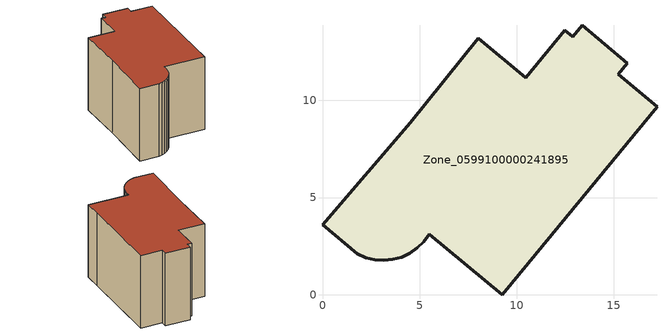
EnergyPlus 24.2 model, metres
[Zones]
Zone_0599100000241895
 floor ground (C_G): 10.59,1.62 9.24,0 5.49,3.11 5.21,2.73 4.88,2.4 4.49,2.13 4.07,1.94 3.62,1.81 3.15,1.76 2.68,1.8 2.23,1.91 1.8,2.1 0,3.6 4.51,8.84 8.01,13.19 10.46,11.17 12.47,13.62 12.88,13.27 13.37,13.86 15.69,11.91 15.21,11.33 17.21,9.68 z0
 wall outside (C_F): 15.21,11.33 15.69,11.91 13.37,13.86 12.88,13.27 12.47,13.62 10.46,11.17 8.01,13.19 4.51,8.84 0,3.6 1.8,2.1 2.23,1.91 2.68,1.8 3.15,1.76 3.62,1.81 4.07,1.94 4.49,2.13 4.88,2.4 5.21,2.73 5.49,3.11 9.24,0 10.59,1.62 17.21,9.68 15.21,11.33 z0:8.99
 roof outside (C_R): 10.59,1.62 17.21,9.68 15.21,11.33 15.69,11.91 13.37,13.86 12.88,13.27 12.47,13.62 10.46,11.17 8.01,13.19 4.51,8.84 0,3.6 1.8,2.1 2.23,1.91 2.68,1.8 3.15,1.76 3.62,1.81 4.07,1.94 4.49,2.13 4.88,2.4 5.21,2.73 5.49,3.11 9.24,0 z8.99
[BUILDING]
Pand.0599100000241895: North Axis=0; Terrain=City; Loads Convergence Tolerance Value=0.04; Temperature Convergence Tolerance Value=0.4; Solar Distribution=FullExterior; Maximum Number of Warmup Days=25; Minimum Number of Warmup Days=1
[Site:Location]
Rotterdam.The.Hague.AP_ZH_NLD Design_Conditions: Latitude=51.96; Longitude=4.45; Time Zone=1; Elevation=-4.5
[SITE:GROUNDTEMPERATURE:BUILDINGSURFACE]
18, 18, 18, 18, 18, 18, 18, 18, 18, 18, 18, 18
[MATERIAL] Thermal Absorptance=0.9; Solar Absorptance=0.7; Visible Absorptance=0.7
Name | Roughness | Thickness | Conductivity | Density | Specific Heat
G.TC.1946 | MediumSmooth | 0.15 | 1 | 540 | 1210
F.TC.1946 | Rough | 0.3 | 0.857143 | 1920 | 840
R.TC.1946 | MediumRough | 0.2 | 0.909091 | 1500 | 1000
[CONSTRUCTION]
C_G: G.TC.1946
C_F: F.TC.1946
C_R: R.TC.1946
[ZONE]
Zone_0599100000241895: Type=1; Multiplier=1; Ceiling Height=Autocalculate; Volume=Autocalculate; Floor Area=autocalculate; Part of Total Floor Area=Yes
[ZONEINFILTRATION:DESIGNFLOWRATE]
Infil_Zone_0599100000241895: Zone or ZoneList or Space or SpaceList=Zone_0599100000241895; Schedule=AlwaysOn; Design Flow Rate Calculation Method=Flow/Area; Flow Rate per Floor Area=0.003; Constant Term Coefficient=1; Temperature Term Coefficient=0; Velocity Term Coefficient=0; Velocity Squared Term Coefficient=0
[HVACTEMPLATE:ZONE:IDEALLOADSAIRSYSTEM]
Zone_0599100000241895: Maximum Heating Supply Air Temperature=50; Minimum Cooling Supply Air Temperature=13; Maximum Heating Supply Air Humidity Ratio=0.0156; Minimum Cooling Supply Air Humidity Ratio=0.0077; Heating Limit=NoLimit; Cooling Limit=NoLimit; Dehumidification Control Type=ConstantSensibleHeatRatio; Cooling Sensible Heat Ratio=0.7; Dehumidification Setpoint=60; Humidification Control Type=None; Humidification Setpoint=30; Outdoor Air Method=None; Outdoor Air Flow Rate per Person=0.00944; Outdoor Air Flow Rate per Zone Floor Area=0; Outdoor Air Flow Rate per Zone=0; Demand Controlled Ventilation Type=None; Outdoor Air Economizer Type=NoEconomizer; Heat Recovery Type=None; Sensible Heat Recovery Effectiveness=0.7; Latent Heat Recovery Effectiveness=0.65
[ZONECONTROL:THERMOSTAT]
ThermostatControl_Zone_0599100000241895: Zone or ZoneList=Zone_0599100000241895; Control Type Schedule=DualSetpointControlType; Control 1=Thermostat_Zone_0599100000241895; Temperature Difference Between Cutout And Setpoint=0
[THERMOSTATSETPOINT:DUALSETPOINT]
Thermostat_Zone_0599100000241895: Heating Setpoint Temperature Schedule=HeatingSetpoint_Zone_0599100000241895; Cooling Setpoint Temperature Schedule=CoolingSetpoint_Zone_0599100000241895
[SCHEDULE:COMPACT]
HeatingSetpoint_Zone_0599100000241895: Through: 12/31, For: AllDays, Until: 24:00, 21
CoolingSetpoint_Zone_0599100000241895: Through: 12/31, For: AllDays, Until: 24:00, 24
DualSetpointControlType: Through: 12/31, For: AllDays, Until: 24:00, 4
AlwaysOn: Through: 12/31, For: AllDays, Until: 24:00, 1
